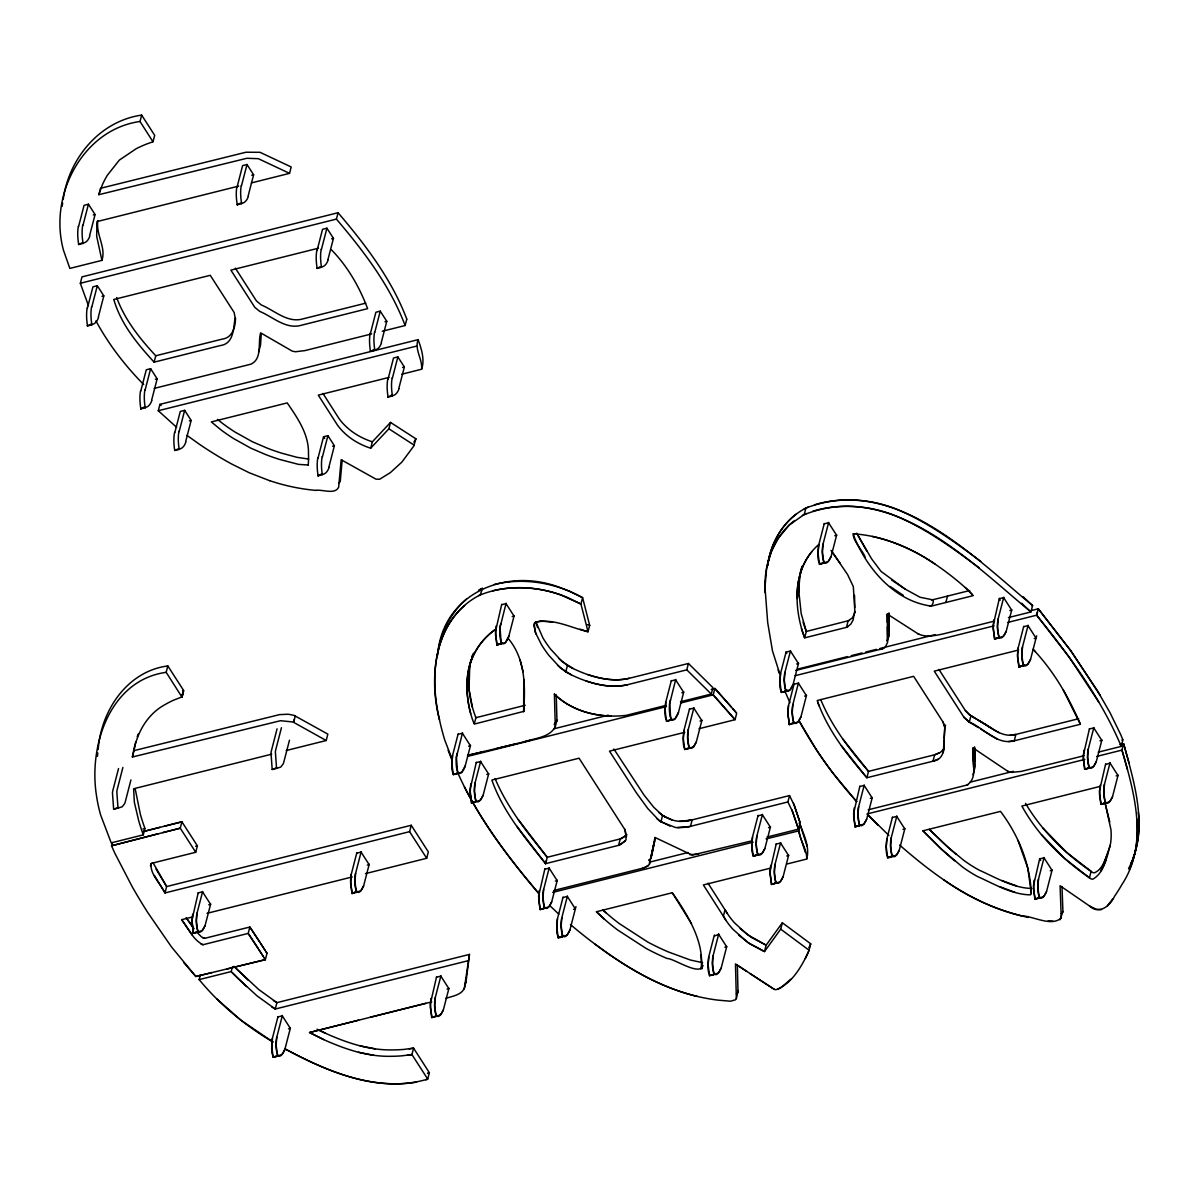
<?xml version="1.0" encoding="UTF-8"?>
<svg xmlns="http://www.w3.org/2000/svg" width="1199" height="1199" viewBox="0 0 1199 1199"><rect width="100%" height="100%" fill="white"/><g stroke="black" fill="none" stroke-linecap="round" stroke-linejoin="round"><path stroke-width="1.5" d="M832.915 553.024L847.573 574.531L853.328 586.626L854.812 610.666L853.103 620.003L850.825 624.124L846.824 627.272L804.664 637.853C793.318 607.593 792.239 567.442 818.707 544.556M97.898 220.556C95.5 234.21 106.366 247.294 101.915 260.378L69.857 268.411L63.502 250.336A179.086 127.079 14.5 0 1 59.95 225.457C58.826 177.962 90.719 128.293 140.013 121.489L141.662 115.104C99.667 121.084 68.748 158.568 63.187 199.514M887.35 626.777L887.545 642.439L885.267 647.16A10.821 7.674 14.5 0 1 882.374 648.809L795.566 670.466M889.044 624.889L889.193 636.055L886.915 640.776M944.722 728.437L944.227 738.164M944.123 740.203C944.707 748.835 943.538 759.806 933.002 761.185L866.877 777.746C846.884 754.591 827.355 729.726 817.208 700.516L913.638 676.326L943.073 722.113L944.767 726.519A12.455 8.843 14.5 0 1 944.812 727.538L945.561 725.05M261.202 334.656L260.528 345.147L258.579 352.146M523.603 711.577C525.477 686.532 525.507 658.701 508.061 638.318M943.298 752.657L944.797 727.778L943.073 722.113M523.663 710.782L523.768 679.443M342.165 460.191L340.246 481.473L338.852 483.317M471.297 659.33C466.096 678.574 468.779 699.302 475.898 717.706L474.249 724.091L523.618 711.412M97.419 756.359L97.793 752.972M132.385 757.004L134.033 750.619L279.577 714.619L288.315 714.229L294.025 715.353L327.852 734.133L326.203 740.517L292.931 721.963L280.491 720.719L132.385 757.004L134.123 748.176A181.349 128.683 14.5 0 1 137.615 737.46C142.696 723.611 152.243 711.397 165.372 704.398A111.702 79.254 14.5 0 1 173.6 700.171L181.978 696.889L182.803 693.696M134.033 750.619L135.787 741.791M469.753 666.059L469.019 689.05L472.376 707.26M62.213 206.318L62.633 202.946M235.379 967.788L258.759 989.535L276.909 1002.649L469.468 954.404L464.403 987.976C461.675 995.155 451.963 996.204 445.623 998.422M469.468 954.404L466.036 981.846L464.657 984.319M437.485 655.883C442.176 592.336 508.226 565.913 562.556 588.574A95.276 67.594 14.5 0 1 569.945 591.467L582.594 597.672L589.683 625.368L588.035 631.753C571.009 627.841 552.454 617.62 534.919 622.551A4.886 3.462 14.5 0 0 534.199 623.675L535.324 632.368L541.363 644.492A142.846 101.36 14.5 0 0 548.977 655.493L560.368 667.873L571.443 674.902A94.781 67.249 14.5 0 0 581.77 679.398C596.278 684.884 612.344 688.346 627.706 684.659L686.772 669.851L711.277 694.041L712.925 687.656L688.421 663.467L629.355 678.274C613.993 681.961 597.926 678.499 583.418 673.014A94.781 67.249 14.5 0 1 573.092 668.517L562.016 661.488L550.626 649.109A142.846 101.36 14.5 0 1 543.027 638.108L535.773 621.682L537.587 627.572M1084.046 755.715L1021.068 771.452L1011.476 772.351L1008.149 771.527L973.078 747.936C970.935 759.941 979.103 777.027 967.098 785.015L868.136 809.82M703.019 965.435C700.126 976.78 674.033 958.361 667.064 958.466A190.431 135.127 14.5 0 1 645.991 948.364L617.515 929.899A216.509 153.637 14.5 0 1 604.431 919.213L596.413 911.75L672.294 892.745C687.686 914.822 704.832 942.399 700.995 969.077M973.078 747.936L973.543 767.45M98.168 749.57C100.971 710.782 127.139 671.155 167.83 665.94L183.627 690.504C178.321 706.586 185.83 688.9 182.548 690.864M922.99 830.787L1000.491 811.378C1018.326 835.029 1030.301 863.924 1031.26 893.735A3.042 2.158 14.5 0 1 1030.211 894.859C1011.671 894.514 994.211 883.948 977.515 876.514A113.44 80.498 14.5 0 1 962.212 866.802L941.095 848.847L923.125 830.937L941.095 848.847A391.234 277.613 14.5 0 0 954.599 860.792M235.499 317.87C235.469 327.177 232.546 337.953 221.875 339.197L155.765 355.773C139.818 338.643 124.741 319.773 116.693 297.547M437.875 652.87C440.827 632.398 450.704 612.839 466.336 599.14M654.594 839.72L655.044 837.501L692.168 855.082L751.129 841.039M655.044 837.501L650.637 858.829L651.896 854.288M653.47 845.205L649.288 864.644L644.762 867.611A19.784 14.043 14.5 0 1 643.114 868.091L553.833 890.467M655.254 838.146L651.132 857.765M654.654 841.069L652.301 852.444M650.248 860.672L649.483 864.149M198.27 892.566L191.99 919.873L193.384 933.227L198.479 931.083L197.325 932.073M202.646 891.471L197.041 913.113C195.047 920.727 196.861 943.103 205.074 925.598L210.679 903.956M278.003 1016.572L272.413 1038.229C272.023 1042.74 269.4 1061.67 277.554 1055.734M282.379 1015.478L276.789 1037.135C274.796 1044.749 276.594 1067.125 284.807 1049.62L290.413 1027.978M351.217 874.476L350.633 883.633L352.281 893.48L357.032 891.367L351.936 893.495L350.543 881.265L351.112 874.88L356.822 852.834M361.184 851.74L355.593 873.382C353.6 880.995 355.414 903.372 363.627 885.881L369.217 864.224M458.138 733.968L452.533 755.625C452.053 760.241 449.61 780.024 458.138 772.726M496.131 625.968L495.547 635.125L497.195 644.957L501.512 643.278L496.836 644.972L495.457 631.633L501.722 604.311M470.727 783.906L470.128 793.064L471.792 802.91L475.628 801.606L471.432 802.925L470.053 789.571L476.318 762.264M480.694 761.155L475.089 782.812C473.11 790.426 474.909 812.802 483.122 795.297L488.727 773.655M430.951 998.497L430.366 1007.655L432.015 1017.501L435.851 1016.197L431.67 1017.516L430.276 1004.163L436.556 976.855M440.932 975.761L435.327 997.403C433.334 1005.017 435.147 1027.393 443.36 1009.888L448.951 988.246M539.265 890.512L538.681 899.67L540.329 909.516L544.166 908.213L539.985 909.531L538.591 896.178L544.871 868.87M549.247 867.776L543.642 889.418C541.648 897.032 543.462 919.408 551.675 901.918L557.265 880.261M563.05 897.152L557.46 918.809C556.965 923.41 554.538 943.208 563.05 935.909M567.427 896.058L561.836 917.7C559.843 925.313 561.642 947.69 569.855 930.199L575.955 906.624M671.35 680.552L665.76 702.194C665.415 706.676 662.762 724.601 670.406 720.059M689.545 708.834L683.94 730.476C683.46 735.092 681.017 754.875 689.545 747.577M693.906 707.74L688.316 729.382C686.323 736.995 688.136 759.372 696.349 741.866L701.94 720.224M714.364 935.025L708.759 956.682C708.369 961.178 705.761 980.123 713.915 974.188M718.741 933.931L713.135 955.588C711.157 963.187 712.955 985.563 721.169 968.073L726.774 946.416M786.169 651.776L780.564 673.433C780.219 677.9 777.566 695.825 785.225 691.298M790.531 650.682L784.94 672.324C782.947 679.938 784.76 702.314 792.974 684.824L798.564 663.167M824.283 523.483L818.692 545.14C818.347 549.622 815.695 567.547 823.338 563.005M758.083 815.44L752.492 837.097C751.998 841.698 749.57 861.496 758.083 854.198M828.659 522.389L823.069 544.046C821.075 551.66 822.874 574.036 831.087 556.531L836.692 534.889M762.459 814.346L756.869 836.003C754.875 843.601 756.674 865.978 764.887 848.487L770.492 826.83M788.522 705.537L787.923 714.694L789.571 724.541L794.337 722.427L789.227 724.556L787.833 712.326L788.417 705.941L794.113 683.895M798.489 682.801L792.884 704.442C790.905 712.056 792.704 734.432 800.917 716.927L806.522 695.285M770.672 865.378L770.088 874.536L771.736 884.382L775.573 883.078L771.392 884.397L769.998 871.044L776.278 843.721M780.639 842.627L775.049 864.284C773.055 871.898 774.869 894.274 783.082 876.769L788.672 855.127M854.258 807.796L853.673 816.954L855.322 826.8L859.173 825.497L854.977 826.815L853.598 813.462L859.863 786.154M864.239 785.06L858.634 806.702C856.656 814.316 858.454 836.692 866.667 819.187L872.273 797.545M892.476 817.133L886.885 838.79C886.256 843.571 884.143 864.059 892.91 855.427M896.852 816.039L891.262 837.681C889.268 845.295 891.067 867.671 899.28 850.181L904.885 828.524M993.776 620.003L993.192 629.16L994.84 638.992L999.157 637.313L994.496 639.007L993.102 625.668L999.381 598.346M1003.758 597.252L998.153 618.909C996.159 626.522 997.973 648.884 1006.186 631.393L1011.791 609.751M1018.131 648L1017.546 657.157L1019.195 667.004L1023.946 664.89L1018.85 667.019L1017.456 654.789L1018.041 648.404L1023.736 626.358M1028.113 625.264L1022.507 646.905C1020.514 654.519 1022.327 676.895 1030.541 659.39L1036.64 635.83M1034.123 880.201L1033.538 889.358L1035.187 899.205L1039.503 897.511L1034.842 899.22L1033.448 885.866L1039.728 858.559M1044.104 857.465L1038.499 879.107C1036.506 886.72 1038.319 909.097 1046.532 891.591L1052.122 869.949M1083.881 750.259L1083.296 759.417L1084.945 769.263L1088.782 767.959L1084.6 769.278L1083.207 755.925L1089.486 728.617M1093.863 727.523L1088.257 749.165C1086.264 756.779 1088.078 779.155 1096.291 761.65L1101.881 740.008M1100.097 785.36L1099.513 794.517L1101.162 804.349L1105.478 802.671L1100.817 804.364L1099.423 791.025L1105.703 763.703M1110.079 762.609L1104.474 784.266C1102.481 791.88 1104.294 814.241 1112.507 796.75L1118.097 775.109M471.282 659.6C463.863 679.593 466.936 706.271 473.95 723.372M464.193 988.95L466.051 981.591L465.841 982.566M192.664 914.208L192.02 922.151L193.384 933.227L197.071 932.237M197.041 913.113L196.396 921.057L197.76 932.133L202.421 930.424L205.074 925.598M272.413 1038.229L271.768 1046.172L273.117 1057.248L277.778 1055.54M276.789 1037.135L276.13 1045.078L277.494 1056.139L282.155 1054.446L284.807 1049.62M355.593 873.382L354.949 881.325L356.298 892.401L360.959 890.692L363.627 885.881M452.533 755.625L451.888 763.568L453.252 774.629L457.913 772.935M475.089 782.812L474.444 790.755L475.808 801.831L480.469 800.123L483.122 795.297M435.327 997.403L434.682 1005.347L436.046 1016.422L440.707 1014.714L443.36 1009.888M543.642 889.418L542.997 897.362L544.361 908.437L549.022 906.729L551.675 901.918M557.46 918.809L556.801 926.752L558.164 937.813L563.275 935.685M561.836 917.7L561.177 925.658L562.541 936.719L567.202 935.025L569.855 930.199M665.76 702.194L665.1 710.138L666.464 721.213L670.661 719.895M683.94 730.476L683.295 738.419L684.659 749.495L689.755 747.367M688.316 729.382L687.671 737.325L689.02 748.401L693.696 746.692L696.349 741.866M708.759 956.682L708.114 964.625L709.478 975.686L713.675 974.367M780.564 673.433L779.92 681.377L781.283 692.437L785.465 691.119M713.135 955.588L712.491 963.531L713.855 974.592L718.516 972.899L721.169 968.073M784.94 672.324L784.296 680.283L785.645 691.343L790.306 689.65L792.974 684.824M818.692 545.14L818.048 553.084L819.397 564.159L823.593 562.841M823.069 544.046L822.409 551.99L823.773 563.05L828.434 561.357L831.087 556.531M752.492 837.097L751.833 845.04L753.197 856.101L757.858 854.407M756.869 836.003L756.209 843.946L757.573 855.007L762.234 853.313L764.887 848.487M792.884 704.442L792.239 712.386L793.603 723.462L798.264 721.753L800.917 716.927M570.484 924.549L572.957 926.662A420.399 298.296 14.5 0 0 595.124 944.212C627.452 968.462 663.377 989.67 703.423 997.763A129.822 92.113 14.5 0 0 717.961 1000.131L730.491 1001.225L735.347 999.846A5.725 4.062 14.5 0 0 736.351 998.527L735.467 963.936L746.767 971.43M736.396 993.866L736.995 993.461A5.725 4.062 14.5 0 0 737.999 992.143L737.355 964.88M775.049 864.284L774.404 872.228L775.753 883.288L780.429 881.595L783.082 876.769M858.634 806.702L857.989 814.646L859.353 825.721L864.014 824.013L866.667 819.187M886.885 838.79L886.241 846.734L887.59 857.795L892.7 855.666M891.262 837.681L890.602 845.64L891.966 856.7L896.627 855.007L899.28 850.181M998.153 618.909L997.508 626.852L998.872 637.913L1003.533 636.219L1006.186 631.393M1022.507 646.905L1021.863 654.849L1023.227 665.925L1027.888 664.216L1030.541 659.39M1038.499 879.107L1037.854 887.05L1039.218 898.126L1043.879 896.417L1046.532 891.591M1088.257 749.165L1087.613 757.109L1088.977 768.184L1093.638 766.476L1096.291 761.65M1104.474 784.266L1103.829 792.209L1105.193 803.27L1109.854 801.576L1112.507 796.75M457.224 753.302C454.556 760.676 456.714 784.865 464.942 767.015L470.533 745.373M500.822 623.645C498.155 631.019 500.313 655.209 508.526 637.358L514.131 615.701M465.257 765.786L461.81 772.216L453.252 774.629M508.856 636.129L505.408 642.559L496.836 644.972M495.082 778.586C507.342 807.796 527.41 832.885 547.254 857.27L545.59 863.655C524.982 837.861 502.921 811.618 491.86 780.069L579.057 758.203L624.709 829.333A52.007 36.899 14.5 0 1 625.473 831.551L626.073 839.914L620.512 844.546A24.145 17.131 14.5 0 1 618.819 845.28L545.59 863.655L546.429 860.462M670.451 699.871C667.783 707.245 669.941 731.45 678.154 713.585L683.76 691.943M678.469 712.371L675.037 718.801L666.464 721.213M1098.254 752.148L1121.275 746.392C1100.862 698.208 1069.403 655.613 1036.64 615.192L1037.465 612M1121.05 745.793L1122.099 743.2M78.564 226.611L84.065 205.329L88.441 204.22L95.066 214.531L89.565 235.813M82.941 225.502L88.441 204.22M289.544 173.36L258.355 158.688L246.874 158.283L98.828 194.688L100.491 188.303L245.975 152.228L260.018 152.303L291.192 166.976L289.544 173.36L251.385 182.922M88.441 305.58L80.333 283.309L81.982 276.879L338.073 212.718C365.44 244.851 391.758 279.277 406.761 319.114M87.422 308.113L92.937 286.831L97.314 285.737L103.818 295.868L98.318 317.15M91.798 307.019L97.314 285.737M98.828 194.688L102.26 185.051A161.58 114.654 14.5 0 1 107.355 175.249L119.36 160.081L136.116 148.766A131.38 93.222 14.5 0 1 146.937 143.91L152.977 141.782L154.701 135.382L141.662 115.104M140.763 391.069L146.278 369.787L150.639 368.692L157.159 378.824L151.659 400.106M145.139 389.975L150.639 368.692M113.815 299.48L210.245 275.305L234.135 312.459L235.109 317.51C233.49 327.897 233.955 343.963 220.226 345.582L154.116 362.158L155.765 355.773M176.613 427.294L158.283 410.732L159.932 404.348L418.136 339.647C421.448 348.969 424.956 359.52 421.613 369.232L401.68 374.238M237.117 186.879L242.618 165.597L246.994 164.503L253.618 174.799L248.118 196.081M174.784 432.719L180.285 411.437L184.661 410.343L191.151 420.429L185.65 441.712M241.494 185.785L246.994 164.503M179.161 431.625L184.661 410.343M118.536 768.544L112.931 790.186A19.843 8.513 75.9 0 0 112.451 792.809L113.65 809.205L118.311 807.512M122.898 767.45L117.307 789.092A19.843 8.513 75.9 0 0 116.828 791.715L118.012 808.111L122.208 806.792L124.576 803.765A19.843 8.513 75.9 0 0 125.34 801.591L130.931 779.935M112.346 842.612L111.522 845.805L114.924 853.403L132.145 886.601A759.776 539.115 14.5 0 0 147.972 912.859L171.442 946.865L195.827 976.481L211.908 972.614M183.552 690.534L181.858 696.934L166.181 672.324L167.83 665.94M166.181 672.324C109.903 680.073 88.591 745.628 96.43 795.207A244.866 173.75 14.5 0 0 100.686 815.125L111.222 842.882L143.28 834.849L144.929 828.464L143.88 825.482A390.185 276.864 14.5 0 1 140.403 814.541L135.157 788.657M317.046 250.576L322.546 229.294L326.922 228.2L333.442 238.331L327.941 259.613M321.422 249.482L326.922 228.2M405.112 325.499C390.11 285.662 363.777 251.235 336.409 219.102L338.073 212.718M154.371 875.42L164.997 892.94L166.646 886.556L411.227 825.272L409.578 831.656L164.997 892.94C160.771 883.783 149.261 873.501 151.299 863.4L195.737 852.264L197.4 845.88L181.903 821.795L164.353 826.201M318.035 458.048L323.535 436.766L327.912 435.672L334.386 445.758L328.901 467.055M322.411 456.954L327.912 435.672M216.869 999.007L241.239 1020.439L273.132 1042.081C245.166 1025.64 219.807 1004.657 199.139 979.613L200.383 974.817M370.386 333.532L375.887 312.25L380.263 311.155L386.782 321.287L381.282 342.569M374.762 332.438L380.263 311.155M277.074 728.812L271.484 750.469A19.843 8.513 75.9 0 0 271.004 753.077L272.188 769.473L276.849 767.78M281.45 727.718L275.845 749.375A19.843 8.513 75.9 0 0 275.38 751.983L276.564 768.379L280.761 767.06L283.114 764.033A19.843 8.513 75.9 0 0 283.878 761.86L289.484 740.203M295.254 715.953L293.605 722.338L294.429 719.145M467.82 960.789L275.26 1009.033L257.096 995.919L237.807 978.249L231.212 971.595L232.441 966.784M387.996 379.289L393.512 358.006L397.873 356.912L404.363 366.999L398.862 388.281M388.986 377.415L318.29 395.13L337.294 424.851A60.46 42.894 14.5 0 0 344.593 433.124A54.704 38.818 14.5 0 0 368.183 447.377L370.701 448.186L372.364 441.802L390.514 422.423L415.903 438.819L413.745 446.103L401.89 462.08L390.319 472.661L379.678 479.225L376.006 479.18L341.16 459.727L338.658 487.184C335.001 494.917 322.666 489.297 316.161 490.346M406.776 319.144L405.127 325.529L382.256 331.254M392.373 378.195L397.873 356.912M370.701 448.186L388.866 428.807L390.514 422.423M421.613 369.232C422.633 358.966 414.21 349.449 418.136 339.647M227.151 968.942L265.354 959.65L267.002 953.265L249.842 927.022L204.699 938.337L201.582 936.989L197.28 932.642M452.038 758.997L444.799 740.188A411.092 291.702 14.5 0 1 439.493 719.82C427.878 675.442 435.222 617.515 480.319 594.824L482.493 588.199M365.455 873.621L426.694 858.274L428.343 851.889L411.227 825.272M462.514 732.874L456.429 757.139L457.628 773.535M506.098 603.217L500.028 627.482L501.212 643.878M523.603 711.636L524.428 708.444M571.443 674.902L565.763 671.92L567.412 665.535L559.184 658.836M523.393 742.016C533.84 738.284 549.861 737.835 555.287 726.579L554.403 694.101C573.032 712.431 600.804 718.336 626.133 715.368L666 705.372M554.163 724.571L556.936 720.434L556.246 694.91M675.726 679.458L669.656 703.708L670.841 720.119M686.772 669.851L688.421 663.467M658.671 812.337C666.119 818.992 676.656 822.784 686.637 820.895A79.943 56.728 14.5 0 0 690.549 820.281L789.541 795.566L787.893 801.951L690.399 826.366A65.286 46.326 14.5 0 1 688.885 826.666L675.816 827.61L660.919 821.825L662.567 815.44L653.77 807.272L644.103 795.162L613.858 748.985M679.488 821.39L692.153 819.966L690.504 826.351L688.885 826.666A79.943 56.728 14.5 0 1 684.974 827.28L677.84 827.775M698.957 728.737L735.047 719.7L736.696 713.315L732.814 708.594M778.076 670.061L779.949 674.378L772.471 650.862L767.69 622.551L764.992 587.255L766.686 567.592L771.332 551.51L777.926 538.711L789.212 525.102L804.244 514.461L805.893 508.076C893.675 474.175 971.49 554.972 1032.579 605.57L1030.93 611.955L1008.464 617.575M811.933 551.54C801.142 564.549 796.436 581.8 797.26 598.526C800.332 588.02 797.994 576.584 802.176 566.183L799.493 578.098L798.909 592.141L801.187 613.573L806.327 631.468L804.604 637.718M846.434 627.392L848.083 621.007L852.474 617.74L855.382 611.73M780.699 929.15L782.347 922.765L810.734 943.823L809.07 950.222L780.699 929.15L764.497 951.571L747.681 942.399L732.874 929.225A91.963 65.256 14.5 0 1 726.909 921.731L703.378 884.952L770.447 868.151M806.687 859.069C809.954 847.498 804.214 835.433 800.048 824.567C795.866 836.078 807.242 847.019 806.687 859.069L786.754 864.059M945.861 602.483L947.51 596.098M978.414 727.673L969.302 722.083L970.95 715.698L970.126 715.233A12.455 8.843 14.5 0 1 969.017 714.469L965.375 710.557L938.892 669.387M1098.689 701.97L1069.163 657.172L1036.64 615.192L1038.289 608.807L1030.286 610.816M1121.275 746.392L1122.923 740.008L1120.81 734.792L1109.989 712.626L1097.43 690.744L1070.812 650.787L1038.289 608.807L1070.812 650.787L1100.352 695.585M1025.55 803.375C1041.706 830.772 1064.982 853.493 1091.09 871.418L1089.441 877.803L1090.865 878.792A3.042 2.158 14.5 0 0 1092.874 879.167C1104.699 872.452 1107.291 855.457 1110.619 843.167A113.44 80.498 14.5 0 0 1110.918 829.543L1105.418 804.334M494.333 630.134A112.436 79.778 14.5 0 0 490.091 633.537A111.297 78.969 14.5 0 0 482.882 640.746A114.295 81.097 14.5 0 0 477.232 648.374A120.724 85.669 14.5 0 0 473.006 656.288C465.017 674.258 465.692 694.955 470.727 713.645M737.999 992.143L738.179 990.509L736.351 998.527M1110.319 845.805C1106.137 854.827 1104.504 868.406 1094.522 872.782A3.042 2.158 14.5 0 1 1092.514 872.407L1066.555 852.324L1043.145 828.284M556.696 721.348L556.936 720.104L555.047 727.733M472.556 655.283L471.657 657.981L473.455 653.14M1128.559 868.616C1149.212 829.168 1134.524 783.726 1123.628 743.71L1120.016 744.609M1133.205 857.63C1138.75 843.257 1140.054 827.595 1138.361 812.352M810.704 943.883L809.1 947.795L810.329 944.887M808.98 950.477C802.731 964.596 792.374 983.794 776.008 989.7A3.162 2.248 14.5 0 1 774.044 989.175L750.034 973.588M470.008 664.366C474.354 650.083 483.662 637.433 496.056 629.1M899.655 845.07C935.175 876.184 974.922 905.035 1021.683 915.886C1033.508 916.096 1051.313 927.097 1061.25 917.969L1060.096 885.761L1089.456 905.949C1099.168 915.092 1110.289 905.8 1114.575 896.238A298.971 212.133 14.5 0 0 1121.814 884.727C1148.792 843.826 1134.509 793.273 1121.979 750.094L1123.628 743.71L1129.113 763.074M1130.987 863.265L1132.126 860.477M1129.323 869.65C1136.412 853.718 1138.78 836.003 1136.712 818.737M808.681 951.272L805.368 958.541M1107.381 854.063L1101.087 870.654L1105.733 860.447M973.033 774.809L975.237 766.371L974.562 747.906M1108.386 904.586L1112.552 899.1M415.888 438.834L413.88 442.206M944.347 748.386L940.526 752.268L935.07 754.681L868.526 771.362L866.877 777.746L841.383 745.688M1107.411 906.024L1108.191 904.915M782.347 922.765L766.146 945.187L764.497 951.571L749.795 943.838L738.554 935.01M786.784 689.83L785.944 690.744L786.589 690.069M1061.31 913.728L1062.914 911.54L1062.014 886.526M1060.096 919.783L1062.914 911.54L1061.744 913.398M626.927 834.759L622.161 838.161A25.419 18.03 14.5 0 1 620.767 838.775L547.254 857.27L518.403 819.741M625.279 841.143L618.564 845.37L620.213 838.985L626.433 835.313M790.98 979.118L781.178 987.406M464.672 605.525C432.18 633.402 430.486 680.942 439.493 719.82M649.288 859.908L650.263 859.158M781.059 987.526L777.851 989.415M796.211 514.161C780.054 526.481 770.148 545.8 767.6 565.778C770.717 541.453 785.18 517.309 808.096 507.102M794.547 520.546C772.606 537.182 763.328 565.973 765.157 592.756M151.299 863.4L150.4 865.828M648.734 860.238L649.798 859.548M648.149 865.933L642.859 868.151M478.506 590.268L481.548 588.634M849.477 620.408L806.327 631.468M802.446 515.375C890.317 479.015 969.676 561.192 1030.93 611.955L1021.578 603.247M478.716 595.618C504.569 584.542 534.679 585.712 560.907 594.959A95.276 67.594 14.5 0 1 568.296 597.851L580.945 604.056L588.035 631.753L580.046 629.19M804.094 508.99L805.893 508.076M480.364 589.234L481.968 588.439M939.581 752.822L934.65 754.8L933.002 761.185L937.933 759.207M968.252 784.506L967.098 785.015M846.539 627.362L847.813 626.792M804.244 514.461L806.447 513.487M416.518 1082.142C370.176 1089.741 324.704 1070.272 284.762 1048.75C327.582 1071.666 378.644 1093.848 427.728 1079.115L429.377 1072.73L413.58 1048.166L403.913 1049.41A111.702 79.269 14.5 0 1 393.287 1049.904C373.728 1050.444 354.604 1045.258 336.604 1038.004A181.454 128.743 14.5 0 1 325.364 1033.208L317.001 1029.222M425.9 1079.789L427.728 1079.115L411.931 1054.55L413.58 1048.166L409.099 1048.855M1031.859 888.474C1013.335 888.129 995.859 877.563 979.163 870.129A113.44 80.498 14.5 0 1 963.876 860.417L949.053 848.173L929.285 829.363L942.744 842.462A391.234 277.613 14.5 0 0 956.247 854.407M152.977 141.782L140.013 121.489M814.436 504.839C833.335 498.994 853.673 498.559 873.037 502.261A96.52 68.478 14.5 0 1 883.273 504.689A101.765 72.21 14.5 0 1 893.974 508.136C925.673 520.741 953.55 541.109 980.737 561.357M812.787 511.224C831.686 505.378 852.009 504.944 871.388 508.646A96.52 68.478 14.5 0 1 881.61 511.074A101.765 72.21 14.5 0 1 892.326 514.521C924.024 527.125 951.886 547.493 979.073 567.741M882.374 648.809L879.946 649.348M143.595 831.462L159.992 827.295M142.711 831.686L181.903 821.795L180.255 828.179L195.737 852.264M525.252 705.252L475.898 717.706L475.598 716.987M158.343 833.68L111.522 845.805L180.255 828.179L162.689 832.586M358.621 1020.169L309.537 1032.519L323.7 1039.593A181.454 128.743 14.5 0 0 334.956 1044.389C352.941 1051.643 372.08 1056.829 391.623 1056.289A111.702 79.269 14.5 0 0 402.264 1055.794L411.931 1054.55L407.45 1055.24M93.252 214.981L95.066 214.531M251.79 175.264L253.618 174.799M238.676 186.1L96.969 221.605L96.669 236.263L101.915 260.363M78.579 244.521L82.956 243.427M237.117 204.804L241.494 203.695M80.333 283.264L336.409 219.102M102.005 296.318L103.818 295.868M331.613 238.781L333.442 238.331M318.394 248.208L230.882 270.135L254.773 307.289L259.673 311.365C272.847 316.776 286.006 329.89 301.504 325.214L367.613 308.653C359.445 286.966 347.635 266.358 331.359 249.722M87.377 325.948L91.753 324.854M317.001 268.411L321.377 267.317M365.695 303.167L303.152 318.829C287.655 323.505 274.511 310.391 261.322 304.981L256.421 300.904L235.349 268.126M155.345 379.274L157.159 378.824M384.954 321.737L386.782 321.287M154.176 388.401L250.936 364.166C262.611 358.756 257.665 342.749 260.648 332.857L292.331 351.187L295.494 351.742L304.921 350.603L371.69 333.907M140.718 408.904L145.094 407.81M370.341 351.367L374.717 350.273M158.283 410.732L416.533 346.121M189.322 420.879L191.151 420.429M402.549 367.464L404.363 366.999M179.101 449.43L174.724 450.524A31.923 13.699 75.9 0 1 174.574 432.419M387.936 397.109L392.313 396M332.573 446.223L334.401 445.773M317.975 475.868L322.351 474.774A31.923 13.699 75.9 0 1 322.186 456.669M501.677 604.731L506.008 603.592L514.041 616.076L512.213 616.526M824.193 523.858L828.569 522.764L836.602 535.249L834.774 535.713M819.397 564.159L823.773 563.05M271.693 754.171L133.629 788.762L134.348 802.266L138.754 820.925A390.185 276.864 14.5 0 0 142.231 831.866L143.28 834.849M286.231 750.529L326.203 740.517M969.691 590.537L932.627 599.8L920.023 597.252L904.96 588.979L881.07 571.428L871.598 558.839L856.745 533.255L866.802 551.075M113.65 809.205L118.012 808.111M272.188 769.473L276.564 768.379M973.153 595.648L931.383 606.109C893.929 601.149 865.693 567.427 852.954 533.78C877.683 535.279 901.558 544.091 922.9 556.366C937.918 565.433 952.141 575.895 965.24 587.555C967.848 589.968 970.426 592.426 972.734 595.124C972.734 595.079 967.083 588.979 965.24 587.555M458.033 734.343L462.409 733.248L470.443 745.733L468.614 746.183M671.26 680.912L675.637 679.818L683.655 692.303L681.841 692.767M796.646 663.991L798.474 663.542L790.441 651.042L786.064 652.151L786.784 653.275M1009.873 610.576L1011.686 610.111L1003.653 597.627L999.292 598.721L1000.236 600.189M1031.814 605.75L1032.579 605.57L1023.242 596.862M142.936 828.959L144.929 828.464M554.103 728.752L608.283 715.174M711.247 689.38L714.859 688.466L731.51 707.065M798.549 668.877L847.588 656.587M851.215 655.673L862.111 652.945M865.753 652.031L876.454 649.348M879.841 648.509L935.145 634.646M994.6 621.052L943.508 633.851C935.235 635.56 925.568 637.883 917.685 633.582L887.275 614.038L887.305 622.461M680.492 701.745L711.277 694.041M467.55 756.404L666.239 706.631M680.687 703.004L713.21 694.85L735.047 719.685M795.087 675.711L993.956 625.878M1007.58 622.476L1036.64 615.192M476.228 762.624L480.604 761.53L488.622 774.014L486.809 774.479M689.44 709.194L693.816 708.099L701.835 720.584L700.021 721.049M794.023 684.254L798.399 683.16L806.417 695.645L804.604 696.109M1023.631 626.717L1028.008 625.623L1036.041 638.108L1034.227 638.572M781.283 692.437L785.645 691.343M994.496 639.007L998.872 637.913M195.632 846.314L197.4 845.88M684.824 732.289L609.497 751.159L636.264 792.674L647.73 808.471L659.18 820.596L670.046 826.126M1018.655 650.008L934.276 671.155L964.161 717.587L969.302 722.083C983.555 727.808 996.879 745.508 1014.264 740.817L1080.389 724.256C1068.804 697.144 1053.711 671.155 1033.403 649.633M471.432 802.925L475.808 801.831M684.659 749.495L689.02 748.401M789.227 724.556L793.603 723.462M1018.85 667.019L1023.227 665.925M198.18 892.925L202.541 891.831L210.574 904.316L208.761 904.78M356.717 853.193L361.094 852.099L369.127 864.599L367.299 865.049M259.778 941.934L249.842 927.022L248.193 933.407L203.036 944.722C193.129 940.031 188.198 928.161 181.619 919.693L192.514 916.965M207.037 913.323L352.266 876.934M193.384 933.227L197.76 932.133M351.936 893.495L356.298 892.401M1078.725 718.696L1015.913 734.432C1001.315 738.509 989.819 726.144 977.949 719.985M859.773 786.514L864.149 785.42L872.168 797.905L870.354 798.369M1089.381 728.977L1093.758 727.883L1101.791 740.368L1099.963 740.832M544.781 869.23L549.142 868.136L557.175 880.636L555.362 881.085M757.993 815.815L762.369 814.721L770.402 827.205L768.574 827.655M1121.964 740.248L1122.699 739.408M799.059 823.054L800.108 822.784L798.459 829.168L766.91 837.082M649.363 862.201L688.046 852.504M969.976 782.213L1013.365 771.332M199.139 979.613L231.197 971.58M552.679 892.401L753.197 842.148M766.056 838.925L798.399 830.952M1084.81 759.402L867.087 813.956L888.909 835.508M1096.665 756.434L1121.979 750.094L1127.465 769.458M562.96 897.526L567.337 896.432L575.37 908.917L573.542 909.367M776.173 844.096L780.549 843.002L788.582 855.486L786.754 855.951M854.977 826.815L859.353 825.721M1084.6 769.278L1088.977 768.184M892.386 817.508L896.762 816.399L904.795 828.899L902.967 829.348M539.985 909.531L544.361 908.437M753.197 856.101L757.573 855.007M1116.179 775.933L1118.008 775.468L1109.974 762.984L1105.928 764.572M1041.496 834.669L1064.907 858.709L1089.441 877.803C1062.269 859.054 1037.824 835.193 1021.893 806.043L1099.378 786.589L1099.963 788.028M558.164 937.813L562.541 936.719M771.392 884.397L775.753 883.288M887.59 857.795L891.966 856.7M1100.817 804.364L1105.193 803.27M277.913 1016.947L282.29 1015.853L290.323 1028.337L288.494 1028.802M436.466 977.215L440.827 976.121L448.861 988.605L447.047 989.07M370.311 1017.232L425.87 1003.308M273.117 1057.248L277.494 1056.139M431.67 1017.516L436.046 1016.422M724.855 947.24L726.669 946.79L718.651 934.306L714.634 935.954M1050.204 870.774L1052.033 870.309L1043.999 857.825L1039.623 858.919L1040.627 860.477M709.478 975.686L713.855 974.592M1034.842 899.22L1039.218 898.126M431.76 1001.854L309.537 1032.519L323.7 1039.593M496.866 748.461L529.763 740.427M516.844 743.62L467.505 755.4L484.126 751.488M258.13 948.319L248.193 933.407L265.354 959.65L195.827 976.481L183.642 962.437M698.642 854.183L689.74 854.632M494.288 584.468C524.023 577.259 556.051 582.834 582.594 597.672L580.945 604.056L560.907 594.959A90.839 64.461 14.5 0 0 551.345 591.946C532.236 586.851 511.883 586.236 492.639 590.852M692.153 819.966L686.637 820.895M629.355 678.274C615.507 681.572 601.014 679.054 587.72 674.572M627.706 684.659C613.858 687.956 599.365 685.438 586.071 680.957M1101.506 909.621L1096.306 909.307L1089.456 905.949M931.368 599.89C935.28 598.151 932.492 607.368 929.72 606.274M1010.158 735.137L1015.913 734.432L1014.264 740.817L1008.509 741.522M308.683 459.052L297.067 457.344L281.315 453.072A164.653 116.828 14.5 0 1 267.257 448.156L252.449 441.772L235.244 432.18A154.551 109.664 14.5 0 1 222.415 423.307L217.439 419.365M854.722 533.84C848.742 535.533 864.974 553.473 865.153 557.46M204.699 938.337L202.796 937.828M203.036 944.722L201.132 944.212M611.01 716.073C590.418 715.503 569.285 708.789 554.403 694.101M702.644 962.692L690.429 960.039L668.712 952.081A190.431 135.127 14.5 0 1 647.64 941.979L619.164 923.515A216.509 153.622 14.5 0 1 606.08 912.829L603.697 910.7M1048.181 920.757L1053.052 921.207M375.257 1048.87L360.135 1045.888M373.608 1055.255L358.486 1052.272M552.559 622.176L540.284 620.992L535.294 622.251L533.9 625.653L535.938 633.956M1028.367 917.46C997.973 910.775 968.972 897.856 943.658 879.751M872.302 536.418C894.754 541.319 916.021 551.06 934.95 564.025M697.458 996.444C659.72 987.511 625.893 967.218 595.124 944.212M587.495 624.634L589.683 625.368M372.364 441.802L369.847 440.962A54.405 38.608 14.5 0 1 348.879 429.062L346.241 426.739A60.46 42.894 14.5 0 1 338.942 418.466L322.951 393.422M269.67 480.694L249.167 472.721L231.437 463.893A311.485 221.021 14.5 0 1 199.484 444.319L186.924 435.342M1016.497 885.866L1001.839 880.516M1014.849 892.251L1000.191 886.9M671.695 819.741L662.567 815.44L665.13 816.909M1009.078 771.901L1007.55 771.122M319.429 1030.421L325.364 1033.208M573.092 668.517L567.412 665.535M918.959 634.316L917.685 633.582M969.302 722.083L963.711 716.942M965.375 710.557L970.396 715.398L999.037 732.724M997.373 739.109L980.662 729.037M273.462 1000.58L276.909 1002.649L275.26 1009.033L271.813 1006.965M991.633 728.318L970.95 715.698L974.337 717.781M774.044 989.175L738.734 966.109M660.919 821.825L657.022 818.722M388.866 428.807L414.254 445.204M904.96 588.979L891.681 580.061M903.312 595.363L890.033 586.446M565.763 671.92L557.52 665.22M660.844 814.211L662.462 815.38M740.203 928.626L751.443 937.453L766.146 945.187L747.322 934.561L734.522 922.84A91.948 65.256 14.5 0 1 728.557 915.347L708.01 883.198M602.812 909.876L606.08 912.829M604.431 919.213L596.413 911.75M558.809 914.178L549.667 905.47M248.163 980.168L234.015 966.394M246.514 986.552L232.351 972.779M877.938 825.152L867.402 814.301M1033.073 649.333L1035.366 651.701M159.932 404.348L161.086 405.532M154.116 362.158C137.345 343.888 120.754 323.79 113.83 299.54M856.7 801.606C834.369 777.012 814.78 749.84 798.954 720.614L816.264 749.555A501.377 355.773 14.5 0 0 832.765 772.845L856.626 801.591M736.231 712.731L714.859 688.466L713.21 694.85L734.582 719.115M545.59 863.655L516.754 826.126M194.088 928.715L186.504 918.194M192.44 935.1L181.619 919.693M192.469 926.602L186.145 917.625M831.012 550.431L840.409 563.665M843.032 739.303L868.526 771.362C849.641 749.66 831.701 726.324 820.701 699.512M672.294 892.745L691.463 923.605M323.535 436.766L324.674 438.534M409.578 831.656L426.694 858.274M265.908 951.571L267.002 953.265M264.26 957.956L265.354 959.65M260.783 943.493L264.844 949.908M259.119 949.878L263.195 956.292M725.47 910.521L727.223 913.368M723.821 916.905L725.56 919.753M789.541 795.566L794.412 805.623L800.048 822.574M787.893 801.951L792.749 812.008L798.399 828.959M1063.303 690.084L1080.389 724.256M156.035 869.035L166.646 886.556L152.992 862.666M725.035 909.741L723.387 916.126M464.403 786.949C484.351 825.871 510.999 860.927 539.31 894.109C508.136 857.195 478.161 818.243 458.273 773.91M800.213 824.897L806.987 846.014M798.549 831.282L805.338 852.399M789.931 702.674L785.09 691.583M1018.056 840.544L1027.768 868.016L1031.32 893.33M806.058 630.929L803.075 622.221M804.409 637.313L801.427 628.606M451.528 759.117L448.126 750.274M624.589 829.004L626.507 836.752M793.498 803.39L799.883 821.959M791.835 809.775L798.219 828.344M817.613 701.865L819.052 705.896M519.991 659.75L523.079 671.695M1104.998 802.925L1109.764 821.9M700.905 954.674L702.194 968.627M975.192 761.065L974.562 746.842M889.238 634.661L888.954 612.929L889.073 627.107M887.59 641.045L887.275 614.038M854.542 595.348L854.812 607.518M888.999 620.393L889.014 622.641M888.954 614.113L888.969 616.076M137.226 736.771A181.349 128.683 14.5 0 1 138.17 733.998M370.491 351.382A31.863 13.669 75.9 0 1 370.176 333.232M373.788 349.449A31.863 13.669 75.9 0 1 370.266 351.037M381.477 342.914A31.863 13.669 75.9 0 1 374.643 349.943M374.867 350.288A31.863 13.669 75.9 0 1 374.553 332.138M317.15 268.426A31.863 13.669 75.9 0 1 316.836 250.276M320.223 266.688A31.863 13.669 75.9 0 1 316.926 268.081M328.136 259.958A31.863 13.669 75.9 0 1 321.302 266.987M321.527 267.332A31.863 13.669 75.9 0 1 321.212 249.182M143.685 384.549A325.543 230.987 14.5 0 1 95.965 320.897M87.542 325.963A31.863 13.669 75.9 0 1 87.212 307.813M90.599 324.21A31.863 13.669 75.9 0 1 87.317 325.618M98.513 317.495A31.863 13.669 75.9 0 1 91.679 324.524M91.903 324.869A31.863 13.669 75.9 0 1 91.589 306.719M140.868 408.919A31.863 13.669 75.9 0 1 140.553 390.769M144.165 406.986A31.863 13.669 75.9 0 1 140.658 408.574M151.853 400.451A31.863 13.669 75.9 0 1 145.019 407.48M145.244 407.825A31.863 13.669 75.9 0 1 144.929 389.675M318.125 475.898A31.923 13.699 75.9 0 1 317.825 457.763M321.182 474.13A31.923 13.699 75.9 0 1 317.9 475.553M329.096 467.4A31.923 13.699 75.9 0 1 322.276 474.459M316.161 490.421A143.266 101.66 14.5 0 1 269.685 480.664M177.692 448.981A31.923 13.699 75.9 0 1 174.649 450.21M185.845 442.056A31.923 13.699 75.9 0 1 179.026 449.115M179.25 449.46A31.923 13.699 75.9 0 1 178.936 431.325M388.086 397.124A31.923 13.699 75.9 0 1 387.787 378.989M391.608 394.966A31.923 13.699 75.9 0 1 387.877 396.779M399.057 388.626A31.923 13.699 75.9 0 1 392.238 395.685M392.463 396.03A31.923 13.699 75.9 0 1 392.163 377.895M237.282 204.819A31.609 13.564 75.9 0 1 236.892 186.564M240.37 203.126A31.609 13.564 75.9 0 1 237.042 204.459M248.328 196.456A31.609 13.564 75.9 0 1 241.419 203.365M241.658 203.725A31.609 13.564 75.9 0 1 241.254 185.47M78.729 244.551A31.609 13.564 75.9 0 1 78.34 226.296M81.817 242.842A31.609 13.564 75.9 0 1 78.505 244.191M89.775 236.188A31.609 13.564 75.9 0 1 82.881 243.097M83.106 243.442A31.609 13.564 75.9 0 1 82.716 225.202M308.248 465.002L298.581 464.388L279.667 459.457A164.653 116.828 14.5 0 1 265.608 454.541L250.801 448.156L233.595 438.564A154.551 109.664 14.5 0 1 220.766 429.692L211.339 421.928L287.22 402.909C297.562 418.031 308.922 434.263 308.473 453.417A195.032 138.38 14.5 0 1 308.248 465.002M429.377 1072.73L427.563 1073.405L429.377 1072.73"/></g></svg>
